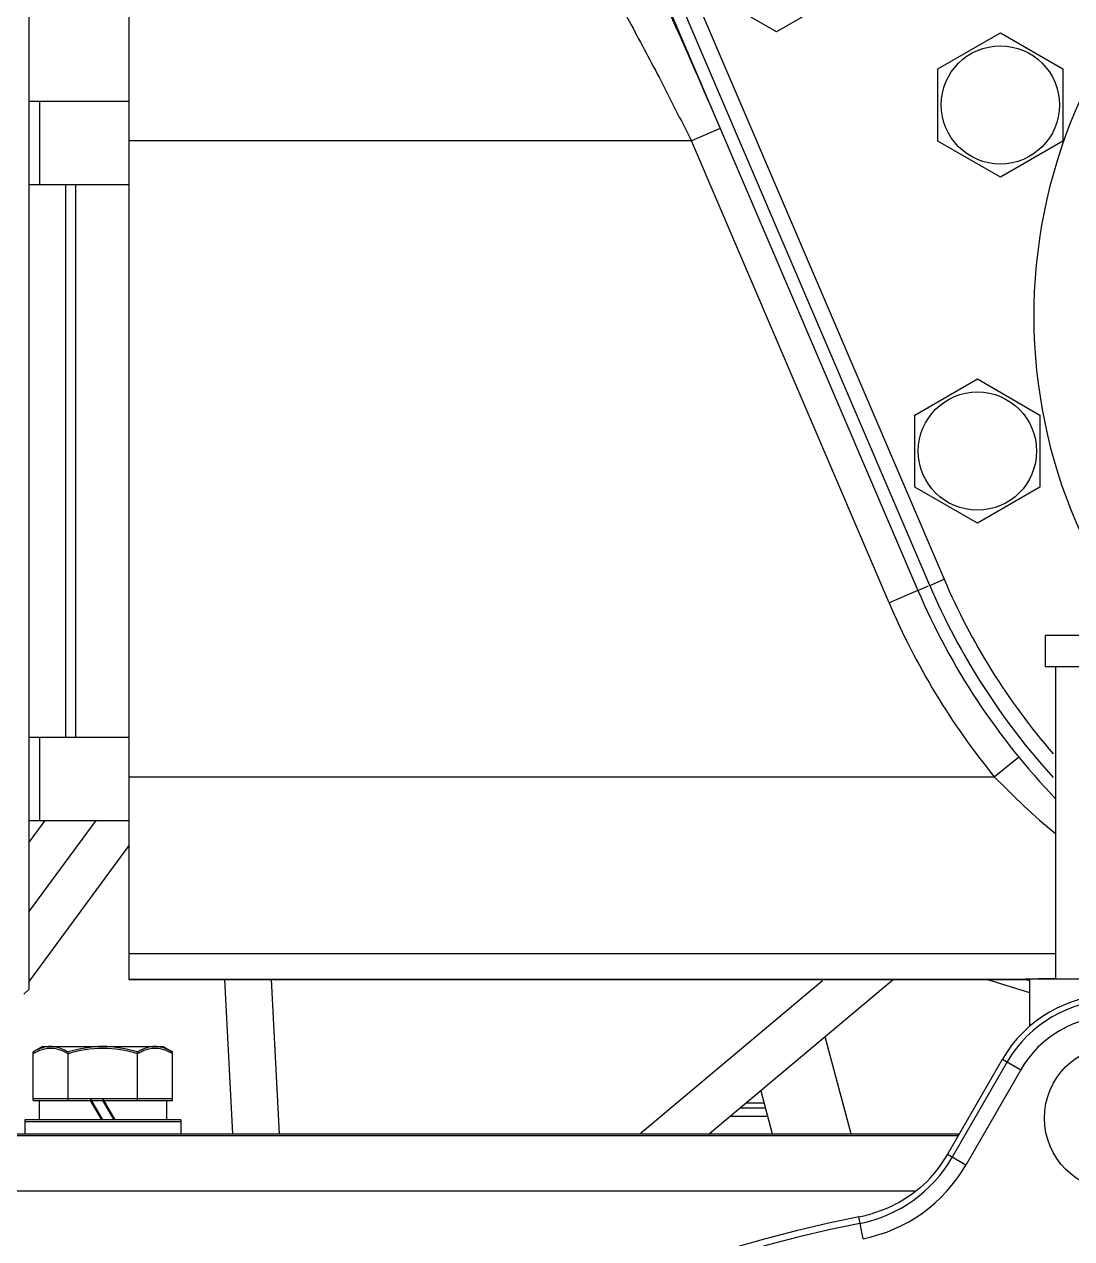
# Model space of a CAD drawing. Header units: millimetres. Extents: x 2513 to 2669, y 1505 to 1675.
# Drawn here: x 2525.012 to 2525.212, y 1507.0437 to 1507.2757 of the extents above; entities that cross this region are included whole.
import ezdxf

# ---------------------------------------------------------------- set-up
doc = ezdxf.new("R2010")
doc.units = ezdxf.units.MM
doc.linetypes.add('CENTER', pattern=[0.6, 0.375, -0.075, 0.075, -0.075])
for name, color, linetype in [('02___PRT_ALL_AXES', 7, 'Continuous'), ('AXES', 7, 'Continuous'), ('DEFAULT_1', 7, 'CENTER')]:
    doc.layers.add(name, color=color, linetype=linetype)

msp = doc.modelspace()

# ---------------------------------------------------------------- linework, layer by layer
at = {"linetype": 'Continuous'}
for p, q in [((2525.184904934306, 1507.168526686055), (2525.127820190596, 1507.302046922358)), ((2525.130559017595, 1507.303217870236), (2525.187643761305, 1507.169697633933)), ((2525.125560853995, 1507.301080974016), (2525.182645597705, 1507.167560737713)), ((2525.012889025621, 1507.091422612453), (2525.012889025621, 1507.293253809828)), ((2525.031948651501, 1507.292145972648), (2525.031948651501, 1507.093226424767)), ((2525.15563240004, 1507.274257411338), (2525.143701491821, 1507.28114572441)), ((2525.167563308259, 1507.28114572441), (2525.15563240004, 1507.274257411338)), ((2525.18645391294, 1507.267182988944), (2525.198384821159, 1507.274071302016)), ((2525.198384821159, 1507.274071302016), (2525.210315729378, 1507.267182988944)), ((2525.18645391294, 1507.2534063628), (2525.18645391294, 1507.267182988944)), ((2525.210315729378, 1507.267182988944), (2525.210315729378, 1507.2534063628)), ((2525.014877510324, 1507.261034417927), (2525.014877510324, 1507.245126540302)), ((2525.144880580253, 1507.255778084716), (2525.139398750437, 1507.253434403647)), ((2525.139398750436, 1507.253434403646), (2525.031948651501, 1507.253434403646)), ((2525.177122423154, 1507.165199380271), (2525.139398750436, 1507.253434403646)), ((2525.198384821159, 1507.246518049728), (2525.18645391294, 1507.2534063628)), ((2525.210315729378, 1507.2534063628), (2525.198384821159, 1507.246518049728)), ((2525.019848722082, 1507.245126540302), (2525.019848722083, 1507.13954988198)), ((2525.021837206786, 1507.13954988198), (2525.021837206786, 1507.245126540302)), ((2525.182079246592, 1507.201065872563), (2525.194010154812, 1507.207954185635)), ((2525.194010154812, 1507.207954185635), (2525.20594106303, 1507.201065872563)), ((2525.182079246592, 1507.187289246419), (2525.182079246592, 1507.201065872563)), ((2525.20594106303, 1507.201065872563), (2525.20594106303, 1507.187289246419)), ((2525.194010154812, 1507.180400933347), (2525.182079246592, 1507.187289246419)), ((2525.20594106303, 1507.187289246419), (2525.194010154812, 1507.180400933347)), ((2525.184904934306, 1507.168526686056), (2525.187643761306, 1507.169697633933)), ((2525.182604252971, 1507.16754306134), (2525.177122423154, 1507.165199380271)), ((2525.182645597705, 1507.167560737713), (2525.184691531016, 1507.168435448408)), ((2525.014877510324, 1507.13954988198), (2525.014877510324, 1507.123642004354)), ((2525.19723310296, 1507.131937988281), (2525.201855287949, 1507.135703450407)), ((2525.031948651501, 1507.131937988281), (2525.19723310296, 1507.131937988281)), ((2525.015907431746, 1507.123642004354), (2525.012889025621, 1507.119544264382)), ((2525.031948651501, 1507.11880611107), (2525.012889025621, 1507.09293106722)), ((2525.208923790085, 1507.098154340956), (2525.031948651501, 1507.098154340956)), ((2525.031948651501, 1507.093232367854), (2525.203099114859, 1507.093232367854)), ((2525.202920221221, 1507.093223282871), (2525.031948651501, 1507.093223282871)), ((2525.050194885174, 1507.093223282871), (2525.051737802049, 1507.063782675079)), ((2525.059130803164, 1507.093223282871), (2525.06067372004, 1507.063782675079)), ((2525.129503554256, 1507.063782675079), (2525.164421551165, 1507.093082353406)), ((2525.177952290951, 1507.093223282871), (2525.142866340848, 1507.063782675079)), ((2525.195909815805, 1507.093223282871), (2525.203952578328, 1507.090764363604)), ((2525.20299706467, 1507.093223285214), (2525.202995964099, 1507.093223288167)), ((2525.203099114859, 1507.093232367854), (2525.20299706467, 1507.093223285214)), ((2525.203010094443, 1507.093223283141), (2525.20353382139, 1507.093195261827)), ((2525.203211494633, 1507.093292715365), (2525.203099114859, 1507.093232367854)), ((2525.203575564814, 1507.093190997804), (2525.203233872767, 1507.093259473084)), ((2525.20353382139, 1507.093195261827), (2525.203575564814, 1507.093190997804)), ((2525.012889025621, 1507.091422612453), (2525.01189478327, 1507.090428370102)), ((2525.169895119624, 1507.063782675079), (2525.164933603129, 1507.082299306721)), ((2525.188294797887, 1507.059805412194), (2525.198791958042, 1507.078023724398)), ((2525.199702003958, 1507.077499367497), (2525.189204843802, 1507.059281055293)), ((2525.198791958042, 1507.078023724398), (2525.202282879982, 1507.076012299505)), ((2525.202282879982, 1507.076012299505), (2525.191785719826, 1507.057793987301)), ((2525.013679448291, 1507.070493810953), (2525.040275431196, 1507.070493810953)), ((2525.013679448291, 1507.070145826129), (2525.024623932777, 1507.070145826129)), ((2525.026977439744, 1507.066417417311), (2525.024623932777, 1507.070493810953)), ((2525.026776530612, 1507.066417417311), (2525.024623932777, 1507.070145826129)), ((2525.024824841908, 1507.070145826129), (2525.040275431196, 1507.070145826129)), ((2525.02933094671, 1507.066417417311), (2525.026977439744, 1507.070493810953)), ((2525.029130037578, 1507.066417417311), (2525.026977439744, 1507.070145826129)), ((2525.152612404414, 1507.071960593423), (2525.154803671029, 1507.063782675079)), ((2525.153231873055, 1507.069648704954), (2525.149857203025, 1507.069648704954)), ((2525.003115623305, 1507.063782675079), (2525.190586446258, 1507.063782675079)), ((2525.003115623305, 1507.063434690256), (2525.190385941822, 1507.063434690256)), ((2525.191785719826, 1507.057793987301), (2525.188294797887, 1507.059805412194)), ((2525.172158846874, 1507.043729274517), (2525.171335722569, 1507.047885923431))]:
    msp.add_line(p, q, dxfattribs=at)
for centre in [(2525.198384821159, 1507.260294675872), (2525.194010154812, 1507.194177559491)]:
    msp.add_circle(centre, 0.01129102026507046, dxfattribs=at)
for centre, radius, start, end in [((2525.30536529819, 1507.220027860633), 0.1006003361423506, 125.5744896996396, 217.5391674577943), ((2525.30536529819, 1507.220027860633), 0.1280292621481418, 203.1484647974709, 220.7985925461045), ((2525.30536529819, 1507.220027860633), 0.1334650661211372, 203.1484647974709, 223.6852363802058), ((2525.30536529819, 1507.220027860633), 0.1310079014791022, 203.1484647974709, 222.3209611925133), ((2525.30536529819, 1507.220027860633), 0.1394718511250821, 203.1484647974709, 219.1679757269916), ((2525.203085056435, 1507.08734593776), 0.00588644688161548, 86.30880245103725, 89.86316209606099), ((2525.203216531268, 1507.087610830916), 0.005681886681869314, 86.32140090305134, 90.05078912177122), ((2525.203078256251, 1507.087239941889), 0.005992660655518081, 81.6011771291643, 86.30916414529062), ((2525.208541988656, 1507.115749639608), 0.02313356902872829, 257.4404853860696, 258.6187454952559), ((2525.203208781641, 1507.087479619625), 0.005813324885031786, 84.14989162206804, 86.32815024152644), ((2525.220057886493, 1507.06577056646), 0.02454342258760812, 90.05000000355857, 150.0499999990125), ((2525.220057886493, 1507.06577056646), 0.0234931208559711, 90.05000000355857, 150.0499999990125), ((2525.220057886493, 1507.06577056646), 0.02051448152341993, 90.05000000355857, 150.0499999990125), ((2525.166487095029, 1507.072370733666), 0.02621899672384436, 281.2011361508319, 330.0499999990125), ((2525.166487095029, 1507.072370733666), 0.02516869499220734, 317.2387248986386, 330.0499999990125), ((2525.166487095029, 1507.072370733666), 0.02919763605768805, 281.2011361508319, 330.0499999990125), ((2525.220854698305, 1506.797822846027), 0.254918951116987, 101.2011361508318, 78.89886385321802), ((2525.220854698305, 1506.797822846027), 0.2536602252505167, 101.2011361508318, 78.89886385321802), ((2525.166487095029, 1507.072370733666), 0.02496027085737408, 281.2011361508319, 287.3842424870823)]:
    msp.add_arc(centre, radius, start, end, dxfattribs=at)
for points, knots in [([(2525.126430272316, 1507.295523552156), (2525.126798215428, 1507.295284566385), (2525.127419181614, 1507.293902786281), (2525.128847142875, 1507.291476956176), (2525.130695868732, 1507.287534345726), (2525.134092997874, 1507.280364959672), (2525.138885791268, 1507.269640593938), (2525.142817867706, 1507.260599829729), (2525.144880580253, 1507.255778084715)], [0, 0, 0, 0, 0.0300152051, 0.09713968320000001, 0.1973245962, 0.3252782912, 0.6412201215, 1, 1, 1, 1]), ([(2525.120948442499, 1507.287218050971), (2525.121302981312, 1507.287019461531), (2525.121970332796, 1507.285815337135), (2525.124294074623, 1507.282348472598), (2525.12801922525, 1507.275288923278), (2525.133489543554, 1507.265166524517), (2525.137318915647, 1507.257473780743), (2525.139398750436, 1507.253434403646)], [0, 0, 0, 0, 0.0316423829, 0.1008585641, 0.3318466532, 0.6462245077000001, 1, 1, 1, 1]), ([(2525.203211494633, 1507.093292715365), (2525.203264720594, 1507.093310888604), (2525.203432212532, 1507.093319678321), (2525.203595269007, 1507.093334770929), (2525.203703866504, 1507.093341011391)], [0, 0, 0, 0, 0.3408258831, 1, 1, 1, 1]), ([(2525.203703866504, 1507.093341011391), (2525.203869652612, 1507.093350538147), (2525.204232908431, 1507.093366870471), (2525.204596294497, 1507.093379391984), (2525.204793741286, 1507.093385507189)], [0, 0, 0, 0, 0.4567082435, 1, 1, 1, 1]), ([(2525.208187863417, 1507.09345583771), (2525.208308713722, 1507.093457691919), (2525.208551200475, 1507.093461320103), (2525.208793689708, 1507.093464778231), (2525.208915327235, 1507.0934664737)], [0, 0, 0, 0, 0.4983819204, 1, 1, 1, 1]), ([(2525.184965670466, 1507.05528256649), (2525.183449580922, 1507.053643117699), (2525.180013751816, 1507.050873333466), (2525.175974715968, 1507.049132657793), (2525.173944683455, 1507.048550584713)], [0, 0, 0, 0, 0.5139445079, 1, 1, 1, 1])]:
    msp.add_open_spline(points, degree=3, knots=knots, dxfattribs=at)
for points in [[(2525.19723310296, 1507.131937988281), (2525.200967056908, 1507.128172343775), (2525.204800243147, 1507.124487533547), (2525.208886466996, 1507.121107405548)], [(2525.204793741286, 1507.093385507189), (2525.205924815844, 1507.09342053816), (2525.207056379682, 1507.093438477328), (2525.208187863417, 1507.09345583771)]]:
    msp.add_open_spline(points, degree=3, dxfattribs=at)
at = {"layer": '02___PRT_ALL_AXES', "linetype": 'Continuous'}
for p, q in [((2525.015461041326, 1507.080436234469), (2525.013679448291, 1507.07940763125)), ((2525.013679448291, 1507.070145826129), (2525.013679448291, 1507.07940763125)), ((2525.015461041326, 1507.080436234469), (2525.038493838161, 1507.080436234469)), ((2525.020328444017, 1507.070145826129), (2525.020328444017, 1507.07940763125)), ((2525.03362643547, 1507.070145826129), (2525.03362643547, 1507.07940763125)), ((2525.038493838161, 1507.080436234469), (2525.040275431196, 1507.07940763125)), ((2525.040275431196, 1507.070145826129), (2525.040275431196, 1507.07940763125)), ((2525.014847683054, 1507.070145826129), (2525.014847683054, 1507.066417417311)), ((2525.039107196433, 1507.070145826129), (2525.039107196433, 1507.066417417311)), ((2525.01206380447, 1507.066417417311), (2525.01206380447, 1507.063782675079)), ((2525.041891075017, 1507.066417417311), (2525.01206380447, 1507.066417417311)), ((2525.041891075017, 1507.066069432488), (2525.01206380447, 1507.066069432488)), ((2525.041891075017, 1507.066417417311), (2525.041891075017, 1507.063782675079))]:
    msp.add_line(p, q, dxfattribs=at)
for points, knots in [([(2525.017003946202, 1507.080436234472), (2525.016721986597, 1507.080436234472), (2525.015551533795, 1507.080335736392), (2525.014447322225, 1507.079850963473), (2525.013679448291, 1507.07940763125)], [0, 0, 0, 0, 0.2412748611, 1, 1, 1, 1]), ([(2525.017003946202, 1507.080088249648), (2525.016721986597, 1507.080088249648), (2525.015551533795, 1507.079987751569), (2525.014447322225, 1507.07950297865), (2525.013679448291, 1507.079059646427)], [0, 0, 0, 0, 0.2412748611, 1, 1, 1, 1]), ([(2525.020328444017, 1507.07940763125), (2525.020062688601, 1507.079561065211), (2525.0190344881, 1507.080106133162), (2525.017863799959, 1507.080436234472), (2525.017003946202, 1507.080436234472)], [0, 0, 0, 0, 0.2630172458, 1, 1, 1, 1]), ([(2525.020328444017, 1507.079059646427), (2525.020062688601, 1507.079213080388), (2525.0190344881, 1507.079758148339), (2525.017863799959, 1507.080088249648), (2525.017003946202, 1507.080088249648)], [0, 0, 0, 0, 0.2630172458, 1, 1, 1, 1]), ([(2525.036950933333, 1507.080436234469), (2525.036668973732, 1507.080436234469), (2525.035498520946, 1507.080335736382), (2525.034394309394, 1507.079850963467), (2525.03362643547, 1507.07940763125)], [0, 0, 0, 0, 0.241274861, 1, 1, 1, 1]), ([(2525.036950933333, 1507.080088249646), (2525.036668973732, 1507.080088249646), (2525.035498520946, 1507.079987751559), (2525.034394309394, 1507.079502978644), (2525.03362643547, 1507.079059646427)], [0, 0, 0, 0, 0.241274861, 1, 1, 1, 1]), ([(2525.040275431196, 1507.07940763125), (2525.040009675776, 1507.079561065214), (2525.038981475262, 1507.080106133173), (2525.037810787101, 1507.080436234469), (2525.036950933333, 1507.080436234469)], [0, 0, 0, 0, 0.263017246, 1, 1, 1, 1]), ([(2525.040275431196, 1507.079059646427), (2525.040009675776, 1507.07921308039), (2525.038981475262, 1507.07975814835), (2525.037810787101, 1507.080088249646), (2525.036950933333, 1507.080088249646)], [0, 0, 0, 0, 0.263017246, 1, 1, 1, 1])]:
    msp.add_open_spline(points, degree=3, knots=knots, dxfattribs=at)
for points in [[(2525.026977439744, 1507.080436234469), (2525.024734743729, 1507.080436234469), (2525.022483156652, 1507.08002964321), (2525.020328444017, 1507.07940763125)], [(2525.026977439744, 1507.080088249646), (2525.024734743729, 1507.080088249646), (2525.022483156652, 1507.079681658387), (2525.020328444017, 1507.079059646427)], [(2525.03362643547, 1507.07940763125), (2525.031471722835, 1507.08002964321), (2525.029220135759, 1507.080436234469), (2525.026977439744, 1507.080436234469)], [(2525.03362643547, 1507.079059646427), (2525.031471722835, 1507.079681658387), (2525.029220135759, 1507.080088249646), (2525.026977439744, 1507.080088249646)]]:
    msp.add_open_spline(points, degree=3, dxfattribs=at)
at = {"layer": 'AXES', "linetype": 'Continuous'}
for p, q in [((2525.012889025621, 1507.261034417927), (2525.031948651501, 1507.261034417927)), ((2525.012889025621, 1507.245126540302), (2525.031948651501, 1507.245126540302)), ((2525.206935305383, 1507.158931668127), (2525.206935305383, 1507.152966214017)), ((2525.234774091227, 1507.158931668127), (2525.206935305383, 1507.158931668127)), ((2525.234774091227, 1507.152966214017), (2525.206935305383, 1507.152966214017)), ((2525.208923790085, 1507.152966214017), (2525.208923790085, 1507.093311672922)), ((2525.012889025621, 1507.13954988198), (2525.031948651501, 1507.13954988198)), ((2525.012889025621, 1507.123642004354), (2525.031948651501, 1507.123642004354)), ((2525.203952578328, 1507.093311672922), (2525.203952578328, 1507.084276106898)), ((2525.237756818282, 1507.093311672922), (2525.203952578328, 1507.093311672922)), ((2525.15349827949, 1507.068654462602), (2525.14867231113, 1507.068654462602)), ((2525.146894973289, 1507.067163099075), (2525.153897889143, 1507.067163099075)), ((2524.995658805668, 1507.052846009212), (2525.18232458289, 1507.052846009212))]:
    msp.add_line(p, q, dxfattribs=at)
msp.add_circle((2525.220620001679, 1507.066765299728), 0.0138199686871887, dxfattribs=at)
at = {"layer": 'DEFAULT_1', "linetype": 'CENTER'}
msp.add_line((2525.012889025621, 1507.106237665801), (2525.025709107529, 1507.123642004354), dxfattribs=at)

doc.saveas('drawing.dxf')
